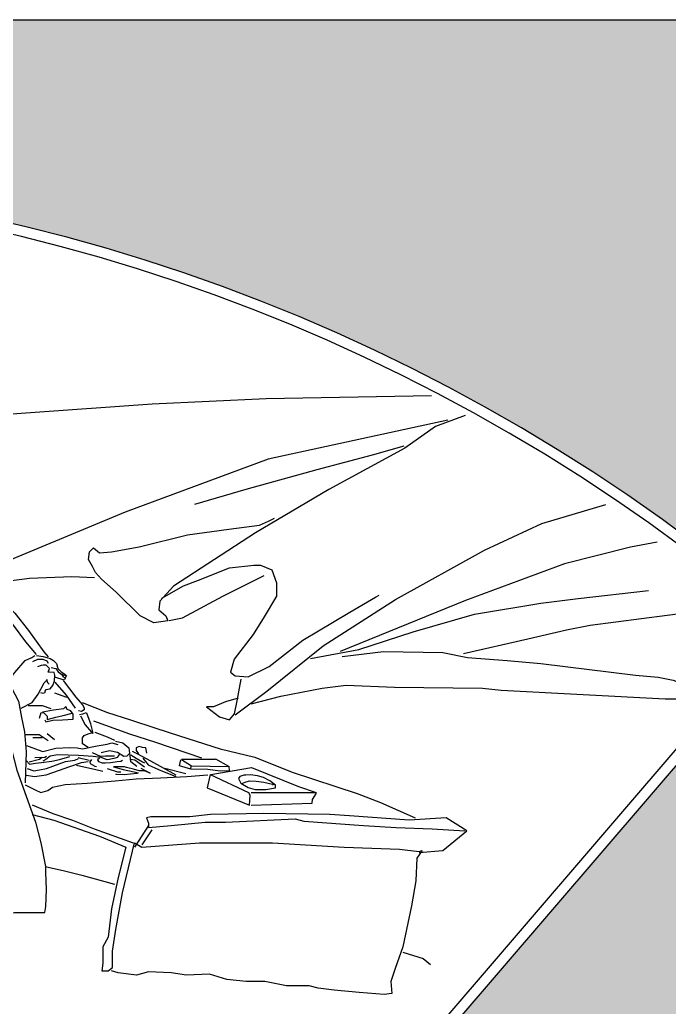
# Model space of a CAD drawing. Extents: x 424 to 2284, y 105 to 845.
# Drawn here: x 1561.5 to 1867.1, y 362.4 to 827.4 of the extents above; entities that cross this region are included whole.
import ezdxf

# ---------------------------------------------------------------- set-up
doc = ezdxf.new("R2010")
doc.units = 0
doc.header["$LTSCALE"] = 10
doc.header["$MEASUREMENT"] = 0
for name, color, linetype in [('3', 3, 'CONTINUOUS'), ('4', 4, 'CONTINUOUS'), ('7', 7, 'CONTINUOUS'), ('BH', 3, 'CONTINUOUS')]:
    doc.layers.add(name, color=color, linetype=linetype)

msp = doc.modelspace()

# ---------------------------------------------------------------- hatches: boundary and pattern name
at = {"layer": 'BH'}
h = msp.add_hatch(dxfattribs=at)
h.set_pattern_fill('ESCHER', color=256, scale=50, style=0)
h.set_pattern_definition([(59.99999999999999, (-210.0000000001455, -314.9999999998254), (-59.99999997655987, -1.353315237651032e-08), [55.00000000000001, -5]), (180, (-210.0000000001455, -314.9999999998254), (29.99999999999999, -51.9615242), [55.00000000000001, -5]), (300.0000000000001, (-210.0000000001455, -314.9999999998254), (59.99999997655987, -1.353315237651032e-08), [55.00000000000001, -5]), (59.99999999999999, (-205.0000000001455, -314.9999999998254), (-59.99999997655987, -1.353315237651032e-08), [10, -50]), (300.0000000000001, (-205.0000000001455, -314.9999999998254), (59.99999997655987, -1.353315237651032e-08), [10, -50]), (59.99999999999999, (-212.5000000001455, -310.6698729998254), (-59.99999997655987, -1.353315237651032e-08), [10, -50]), (180, (-212.5000000001455, -310.6698729998254), (29.99999999999999, -51.9615242), [10, -50]), (300.0000000000001, (-212.5000000001455, -319.3301269998254), (59.99999997655987, -1.353315237651032e-08), [10, -50]), (180, (-212.5000000001455, -319.3301269998254), (29.99999999999999, -51.9615242), [10, -50]), (59.99999999999999, (-230.0000000001455, -314.9999999998254), (-59.99999997655987, -1.353315237651032e-08), [10, -50]), (300.0000000000001, (-230.0000000001455, -314.9999999998254), (59.99999997655987, -1.353315237651032e-08), [10, -50]), (59.99999999999999, (-200.0000000001455, -332.3205080498254), (-59.99999997655987, -1.353315237651032e-08), [10, -50]), (180, (-200.0000000001455, -332.3205080498254), (29.99999999999999, -51.9615242), [10, -50]), (300.0000000000001, (-200.0000000001455, -297.6794919498254), (59.99999997655987, -1.353315237651032e-08), [10, -50]), (180, (-200.0000000001455, -297.6794919498254), (29.99999999999999, -51.9615242), [10, -50]), (0, (-200.0000000001455, -306.3397459498254), (-30, 51.9615242), [35, -25]), (0, (-200.0000000001455, -323.6602540498254), (-30, 51.9615242), [35, -25]), (120, (-207.5000000001455, -302.0096189498254), (-59.99999997655987, 1.353317458097081e-08), [34.99999999999999, -24.99999999999999]), (120, (-222.5000000001455, -310.6698729998254), (-59.99999997655987, 1.353317458097081e-08), [34.99999999999999, -24.99999999999999]), (240, (-222.5000000001455, -319.3301269998254), (29.99999997655985, -51.96152421353317), [35, -25]), (240, (-207.5000000001455, -327.9903810498254), (29.99999997655985, -51.96152421353317), [35, -25])])
edge = h.paths.add_edge_path(flags=16)
edge.add_arc((1357.08746840578, -114.9277168116577), 409.8662078151127, 48.69815733620368, 131.3018426637964, ccw=False)
edge.add_line((1627.609751869965, 192.9813646686772), (1926.9938723936, 542.2434254278015))
edge.add_arc((1357.08746840578, -114.9277168116569), 869.8662078151118, 49.06779322795388, 130.9322067720461)
edge.add_line((787.1810644179595, 542.2434254278018), (1086.565184941594, 192.9813646686773))
h.paths.add_polyline_path([(2253.880263743022, 827.4458848910272), (2253.880263743022, 127.4458848910272), (453.8802637430217, 127.4458848910272), (453.8802637430217, 827.4458848910272)])

# ---------------------------------------------------------------- linework, layer by layer
at = {"layer": '3'}
for points in [[(1527.919834817913, 639.6292406403217), (1564.355227997059, 642.3046112136052), (1623.777818465157, 646.64781272384), (1677.403083947793, 649.0607007927888), (1755.1838719874, 650.5084351272217)], [(1742.255174453207, 626.6673066419946), (1727.373397286462, 622.4864220642639), (1701.330289920974, 615.5182815990674), (1667.84629664843, 606.2274266500964), (1643.663411428785, 599.2592861848998)], [(1861.510447408325, 581.4626560817914), (1848.953947923884, 579.1399415980168), (1817.795232333644, 571.2427153393105), (1771.289684040198, 554.054634131633), (1712.22763626231, 529.898410965695)], [(1631.843749287892, 544.5343409262003), (1638.043668281947, 545.8614301060975), (1657.084420864219, 556.029144407308), (1667.712851896038, 561.337499633742), (1676.569878648047, 565.7611307311179)], [(1556.394866328307, 550.8736991391089), (1555.339131622441, 551.9282694754772), (1553.931482671635, 551.4009835607611), (1553.051705088238, 550.6979371675369), (1552.699793519616, 549.9948892812488), (1553.227659534391, 548.7645569733082), (1554.987220053818, 546.6554148075076), (1558.330378617571, 542.437130475906), (1564.136920837995, 534.5278477274195), (1569.239639921175, 528.5519451731615)], [(1554.107439794105, 548.0615090870201), (1554.63530580888, 549.4676033665327), (1555.866997637216, 549.9948892812488), (1556.922732343082, 550.3464132243928), (1559.210158877285, 548.0615090870201), (1565.5445697888, 539.8007023953893), (1572.758758283712, 529.7822789741656), (1574.870227695445, 527.4973748367931)], [(1770.359572967276, 528.9693266652489), (1800.588177484595, 535.9374671304454), (1818.725343406565, 540.1183517081761), (1829.886673605308, 542.4410661919509), (1866.161000096617, 547.0864921733726), (1895.45949621733, 550.802835347412)], [(1529.475334804338, 519.0676936766685), (1536.465767159239, 520.1151032792926), (1549.048548074378, 521.5116479230608), (1556.038980429279, 521.1625113888529), (1556.388502047024, 516.2746043891318), (1559.184674988985, 520.1151032792926), (1564.077980313733, 525.7012833474296), (1567.223674873439, 527.0978294842616), (1568.621761344419, 528.1452375938219)], [(1567.664260845656, 525.3165999514645), (1570.006321710434, 526.2913839471669), (1572.348385251531, 526.2913839471669), (1574.300102638847, 525.5115567506048), (1574.8856191932, 524.5367742479662)], [(1569.420807832398, 528.0459936463674), (1572.543555652103, 527.6560800480863), (1575.861476548699, 526.6812975454476), (1577.422850458552, 525.7065135497453), (1578.789053967831, 524.3418174488255), (1579.374570522185, 522.0023373522037), (1580.935944432037, 520.4426844521436), (1582.692491418779, 519.2729451503643), (1583.668348774279, 518.2981611546619)], [(1713.157747335232, 527.5756979749842), (1732.690077190268, 529.898410965695), (1760.5934067016, 529.4338695620038), (1772.219795113119, 527.1111550782291), (1790.822013895234, 525.7175263879644), (1806.633899458585, 524.3238991907632), (1851.279225606188, 518.7493859227678), (1861.975502944786, 517.8203001292579), (1868.951333315381, 516.426672932057), (1877.322332971676, 513.1748726547725)], [(1571.177352142824, 510.694851960438), (1572.348385251531, 510.3049398552207), (1573.51941568392, 510.694851960438), (1573.51941568392, 511.2797223578594), (1573.909759161384, 512.0595495544213), (1574.690446116309, 512.254506353562), (1575.861476548699, 512.4494631527025), (1577.032506981089, 514.0091160527625), (1577.813193936015, 516.1536378571803), (1578.008367012905, 518.8830315520834), (1577.618023535442, 520.0527708538624), (1575.471133071236, 520.2477276530032), (1574.8856191932, 520.2477276530032), (1575.471133071236, 522.0023373522037), (1573.909759161384, 523.5619902522639), (1572.543555652103, 523.5619902522639), (1571.567695620287, 523.3670349461869), (1569.811151309861, 522.7821645487656)], [(1576.251820026162, 522.3922509504846), (1578.398710490368, 522.0023373522037), (1579.569740922758, 520.4426844521436), (1581.326287909501, 519.0779883512239), (1583.278005296816, 518.688074752943), (1582.692491418779, 516.9334650537422), (1581.911804463854, 516.5435514554613), (1578.398710490368, 517.7132922503041), (1578.203540089795, 517.9082490494447)], [(1562.199449484854, 503.2865010584184), (1567.273917368192, 506.0158932602576), (1570.201494787325, 509.9150262569399), (1571.372525219715, 512.254506353562), (1572.933899129567, 515.1788553545416), (1574.104929561957, 516.3485946563209)], [(1574.104929561957, 516.9334650537422), (1574.49527303942, 515.3738121536823), (1575.275962670663, 514.5939849571203)], [(1581.131117508927, 519.2729451503643), (1581.911804463854, 518.1032043555215), (1582.692491418779, 517.7132922503041)], [(1581.908461744206, 516.2486176145651), (1587.890958410782, 508.5150968376506), (1591.058165204699, 504.8240984207653), (1591.761988341943, 503.418002648189), (1591.761988341943, 502.5391942833925), (1590.530296513607, 501.6603844255322), (1589.122650239118, 502.0119083686765)], [(1578.037431813045, 515.545569728277), (1583.316108018694, 509.3939052024469), (1587.53904684216, 503.2422421696806)], [(1577.861477366892, 510.4484770318793), (1583.492062464847, 508.5150968376506)], [(1565.368612666331, 504.4725744776212), (1572.054935146468, 504.4725744776212), (1576.101919523781, 503.0664801981086)], [(1572.230889592622, 501.4846224539604), (1577.333608675801, 502.5391942833925), (1582.260373312828, 503.0664801981086), (1583.140150896224, 504.1210505344771), (1583.492062464847, 502.8907182265366), (1585.251622984275, 502.1876703402485), (1586.483312136294, 500.4300521175918), (1586.483312136294, 498.145147980219)], [(1570.823243318133, 498.4966719233631), (1571.527066455376, 501.3088619754521), (1572.758758283712, 501.1331000038799), (1574.342361680671, 499.5512437527955), (1574.342361680671, 497.9693860086471), (1578.389343381667, 499.0239578380792), (1581.908461744206, 499.9027662028758), (1586.131400567671, 500.9573380323079)], [(1573.286624298488, 497.7936240370751), (1573.81449298958, 496.9148156722787), (1576.981697107179, 497.6178635585668), (1581.556550175584, 497.7936240370751), (1586.659269258763, 498.145147980219)], [(1592.81772304781, 501.1331000038799), (1591.058165204699, 500.4300521175918), (1589.65051893021, 500.0785281744478)], [(1590.002430498832, 499.7270042313038), (1592.289854356718, 495.5087213927661), (1595.281104028165, 491.993483454389), (1595.984927165408, 491.4661990327368), (1594.929192459542, 495.8602438428464), (1594.225369322298, 497.9693860086471), (1592.993677493962, 500.9573380323079)], [(1596.221984599775, 497.3616896526174), (1613.113742569955, 491.2100251267874), (1625.430652824364, 487.3432647383303), (1647.073218309102, 479.9612679045596)], [(1564.277066165742, 490.9404494806191), (1570.557501120607, 490.9404494806191), (1574.905496197863, 488.0449823048173)], [(1567.658838627876, 489.49271663925), (1572.006833705132, 489.49271663925)], [(1574.422386228461, 491.423027094409), (1577.804158690594, 488.5275599186068)], [(1593.622114140382, 484.7656200707098), (1591.084880198713, 486.5202297699105), (1591.084880198713, 489.2496219717498), (1591.865567153639, 490.4193627665926), (1593.622114140382, 491.1991884700907), (1595.183488050235, 491.5891020683719)], [(1596.744861960088, 491.9790156666528), (1602.600016798352, 489.8344923691714), (1606.113110771837, 488.2748394691112)], [(1564.736683426523, 485.7404025733485), (1570.201494787325, 483.5958792758669), (1572.348385251531, 482.8160535723687), (1578.398710490368, 484.3757064724289), (1584.839381882985, 484.7656200707098), (1588.547646257044, 484.5706632715693), (1591.084880198713, 484.1807496732883), (1597.915892392478, 485.5454457742081), (1602.600016798352, 486.3252729707698), (1604.746907262558, 486.9101433681914), (1607.67448468169, 486.1303161716295)], [(1606.5034542493, 487.6899690716896), (1610.016545546469, 486.9101433681914), (1612.748952565028, 484.5706632715693), (1613.334466443064, 480.8664870740276), (1613.529639519954, 478.3320501782651)], [(1621.336511745535, 482.0362263758068), (1620.750997867498, 484.5706632715693), (1619.189621281329, 484.7656200707098), (1617.628247371476, 485.1555336689908), (1616.262043862196, 484.5706632715693), (1616.262043862196, 483.4009239697903), (1617.433074294586, 481.8412695766663)], [(1564.736683426523, 478.5270069774056), (1566.102886935803, 476.9673540773454), (1568.835291278046, 477.3572676756265), (1571.762868697178, 477.7471812739075), (1576.642163503626, 478.3320501782651), (1580.155257477111, 479.1118773748271), (1585.034552283559, 480.4765734757466)], [(1564.931853827096, 474.8228307798639), (1568.054604323119, 473.8480482772252), (1570.787008665361, 474.2379618755062), (1574.104929561957, 474.8228307798639), (1583.082834896243, 478.1370933791246), (1587.376615824655, 478.7219637765461), (1589.13316013508, 479.501790973108)], [(1565.907713858913, 477.9421380730479), (1570.787008665361, 479.3068341739676), (1571.958041774067, 480.2816166766062)], [(1568.640118201155, 480.0866598774658), (1573.32424260703, 480.2816166766062), (1574.104929561957, 480.6715302748872)], [(1608.650344713506, 481.8412695766663), (1607.869655082263, 480.8664870740276), (1607.479311604799, 480.0866598774658), (1605.722767294375, 479.501790973108), (1603.575876830168, 479.1118773748271), (1602.600016798352, 478.9169205756865), (1599.86761245611, 480.0866598774658), (1595.964175005161, 480.4765734757466), (1589.13316013508, 481.0614438731682), (1579.374570522185, 481.2564006723086), (1575.861476548699, 480.6715302748872), (1573.714586084493, 479.1118773748271), (1572.348385251531, 478.3320501782651)], [(1588.937989734507, 480.0866598774658), (1594.207628018418, 478.7219637765461)], [(1595.183488050235, 479.1118773748271), (1594.402801095309, 477.9421380730479), (1594.597971495882, 477.1623108764859), (1596.744861960088, 475.9925715747069), (1597.525548915014, 475.7976147755663)], [(1595.573831527699, 482.4261399740878), (1599.282095901756, 480.6715302748872), (1601.819329843426, 480.8664870740276), (1606.113110771837, 480.8664870740276)], [(1599.086922824868, 479.6967477722484), (1598.111065469367, 478.9169205756865), (1598.50140894683, 478.1370933791246), (1600.257955933573, 477.5522244747669), (1601.624156766536, 477.5522244747669), (1604.356563785094, 477.7471812739075), (1607.284141204227, 478.1370933791246), (1609.040688190969, 478.3320501782651), (1609.821375145896, 478.7219637765461)], [(1599.86761245611, 482.4261399740878), (1603.771047230742, 483.4009239697903), (1607.479311604799, 482.6210967732284), (1610.406889023932, 480.6715302748872), (1611.968265610102, 480.8664870740276), (1613.334466443064, 482.0362263758068)], [(1616.65238733966, 475.7976147755663), (1613.724809920528, 477.9421380730479), (1613.529639519954, 479.3068341739676), (1615.67652998416, 478.9169205756865), (1620.165481313145, 475.6026579764257)], [(1613.724809920528, 481.2564006723086), (1616.262043862196, 479.6967477722484), (1619.189621281329, 477.9421380730479), (1620.165481313145, 477.5522244747669)], [(1614.310326474881, 483.0110103715091), (1616.84756041655, 481.8412695766663), (1623.093058732277, 478.5270069774056), (1634.99853880938, 471.8984817788842)], [(1619.384794358219, 479.6967477722484), (1621.922028299888, 476.5774404790646), (1626.801323106336, 474.4329171815829), (1634.99853880938, 471.1186545823222)], [(1653.583586343088, 479.0824580466995), (1637.571605956305, 479.0824580466995), (1642.322413470862, 476.0945075161022), (1659.917994578286, 475.7429835729581), (1653.75954078924, 479.2582200182715)], [(1564.736683426523, 471.7035249797437), (1568.444947800582, 471.1186545823222), (1573.909759161384, 471.8984817788842), (1580.155257477111, 474.0430050763656), (1584.644208806096, 475.6026579764257), (1590.499363644361, 477.7471812739075), (1593.622114140382, 478.1370933791246)], [(1588.157302779581, 476.3824836799239), (1597.330378514441, 474.4329171815829), (1600.648299411037, 473.6530914780847)], [(1602.600016798352, 474.8228307798639), (1607.479311604799, 473.2631778798039), (1609.040688190969, 473.2631778798039)], [(1618.408934326402, 475.0177875790044), (1622.897885655388, 472.6783074823824), (1620.165481313145, 473.8480482772252), (1617.628247371476, 473.8480482772252), (1615.091013429807, 474.6278739807233), (1611.773092533212, 475.4077011772854), (1610.797232501395, 475.6026579764257), (1607.67448468169, 475.6026579764257), (1605.527594217484, 475.6026579764257), (1610.211718623359, 474.4329171815829), (1615.286186506697, 473.2631778798039), (1617.237903894013, 472.8732642815228), (1616.65238733966, 472.4833521763056), (1610.602062100822, 471.8984817788842), (1606.893797726763, 472.0934385780246), (1606.893797726763, 472.288395377165)], [(1629.728900525469, 475.0177875790044), (1639.682663215254, 472.4833521763056)], [(1659.917994578286, 475.9187455445303), (1660.093951700756, 473.8096033787297), (1655.871010200973, 473.6338414071574), (1650.064467980549, 474.3368892934458), (1641.970499225923, 474.5126512650178), (1636.69182569659, 476.0945075161022), (1637.219691711365, 478.9066960751275)], [(1641.970499225923, 475.9187455445303), (1641.79454477977, 474.5126512650178)], [(1651.380086426528, 472.0177118776945), (1670.55927093091, 475.3571863514355), (1692.72970510674, 466.3933332665805), (1700.999630983836, 463.5811432144917)], [(1564.022066703738, 467.1306544312471), (1568.772874218296, 464.8457502938745), (1571.412212321121, 463.6154164928701), (1574.75537356119, 464.4942263507303), (1576.866842972923, 466.076082601815), (1582.8493396395, 467.3064164028193), (1593.230734928328, 468.0094627960436), (1606.427422766134, 469.0640346254758), (1616.280949363872, 469.9428429902723), (1627.718079358567, 470.4701289049884), (1640.034986936659, 471.1731752982126), (1650.064467980549, 471.876223184501)], [(1651.028174857905, 472.0177118776945), (1649.620528583417, 465.6902853802924), (1669.679493347513, 457.6052406602337), (1669.855447793666, 462.350810906551), (1669.327581778891, 463.4053812429198), (1651.204129304057, 471.8419499061224)], [(1665.984420538823, 467.7994275460931), (1667.568021259463, 468.5024754323813), (1669.679493347513, 469.0297598540336), (1672.670740342644, 468.8539978824616), (1676.365813151334, 468.5024754323813), (1680.412797528647, 467.4479036029491), (1680.76470909727, 467.0963796598049)], [(1670.383316484757, 457.6052406602337), (1699.064116018256, 458.4840505180939), (1699.240073140725, 460.2416687407505), (1701.175585429988, 463.2296192713476), (1700.647719415213, 463.4053812429198), (1670.383316484757, 463.4053812429198)], [(1741.684401727949, 388.3178615041168), (1751.346611821265, 385.4223943283146), (1754.728384283398, 382.5269271525126)]]:
    msp.add_lwpolyline(points, dxfattribs=at)
msp.add_lwpolyline([(1665.104640279108, 471.1389020198343), (1664.400817141864, 470.0843316834658), (1665.45655184773, 467.9751895176652), (1668.975670210269, 465.8660473518644), (1672.318828774021, 464.9872389870681), (1677.245593411048, 464.9872389870681), (1681.820443803136, 465.6902853802924), (1681.820443803136, 467.0963796598049), (1679.181108376629, 469.0297598540336), (1676.189858705181, 470.611617598182), (1673.374563479888, 471.4904259629784), (1670.031404916136, 471.8419499061224), (1667.919932828086, 471.6661879345504), (1666.864198122219, 471.6661879345504)], close=True, dxfattribs=at)
at = {"layer": '4'}
msp.add_lwpolyline([(2253.880263743022, 827.4458848910272), (2253.880263743022, 127.4458848910272), (453.8802637430217, 127.4458848910272), (453.8802637430217, 827.4458848910272)], close=True, dxfattribs=at)
for points in [[(1590.882208082229, 505.8786687571338), (1602.847204091699, 501.3088619754521), (1613.58051094915, 497.7936240370751), (1625.54550695862, 493.9268636486177), (1636.630725384694, 490.2358652317325), (1655.765485706984, 484.1786728216122), (1672.129377662389, 480.1361519546466), (1689.724961446131, 473.1056775709565), (1720.341275945209, 463.0872541497329), (1731.250537248811, 458.8689698181315), (1747.517000568462, 451.5827634753621)], [(1567.370642132637, 457.7487494686809), (1577.085190276738, 453.6629237807139), (1586.288444159515, 450.5985552612705), (1596.514283888625, 446.5127295733033), (1614.920794330496, 439.8732617105588)], [(1567.370642132637, 453.1521959429838), (1577.596481861747, 450.5985552612705), (1599.070741813665, 442.937631723066), (1611.341750559123, 437.8303488665753)], [(1749.390572182362, 435.2767081848619), (1760.638995081487, 436.2981653533855), (1771.887417980613, 445.4912724047797), (1762.172869836511, 451.6200109367303), (1744.788945240974, 450.5985552612705), (1716.667889331318, 452.6414681052539), (1707.464632772225, 453.1521959429838), (1676.275824676204, 453.6629237807139), (1651.222520952913, 453.1521959429838), (1641.507972808811, 452.1307387744602), (1623.101465043257, 452.1307387744602), (1621.056296026908, 451.6200109367303), (1622.078879196924, 449.0663702550167), (1622.078879196924, 447.0234574110332), (1632.816010511042, 448.044913086493), (1648.666060351557, 449.5770980927467), (1658.380608495659, 449.5770980927467), (1691.103291346702, 451.1092830990002), (1695.193626703082, 450.0878259304766), (1723.314682612739, 448.044913086493), (1738.653440868245, 447.0234574110332), (1755.526076555091, 446.5127295733033), (1770.864832134281, 445.4912724047797)], [(1622.078879196924, 448.044913086493), (1615.432085915504, 437.8303488665753)], [(1623.612756628265, 446.0020002425094), (1619.011129686877, 438.8518060350989)], [(1611.341750559123, 437.8303488665753), (1607.762706787751, 423.5299589586907), (1604.694954601387, 408.7188412130758), (1603.161079846363, 395.4399069806508), (1600.604619245006, 390.8433534549539), (1600.604619245006, 383.1824299167495), (1600.093327659998, 379.6073335595763), (1603.161079846363, 379.6073335595763), (1605.206246186394, 381.139517072766), (1605.206246186394, 388.8004406109703), (1606.740120941418, 399.0150048308881), (1609.807873127783, 416.3797647512799), (1615.432085915504, 439.8732617105588), (1619.011129686877, 437.8303488665753), (1646.109602426516, 439.8732617105588), (1680.366160032584, 439.8732617105588), (1714.111428729962, 437.8303488665753), (1740.187318299585, 436.8088931911154), (1749.390572182362, 435.7874360225917), (1750.924446937386, 436.2981653533855), (1748.367989012347, 432.7230675031483), (1747.856697427339, 421.9977754455008), (1745.81152841099, 410.2510262193296), (1741.721193054609, 390.8433534549539), (1738.142149283237, 380.6287892350362), (1736.096982943204, 374.5000507030854), (1736.608274528213, 368.8820400088647), (1733.02923075684, 368.3713121711348), (1721.269516272707, 369.3927693396586), (1709.509801788573, 370.4142250151184), (1701.84042266082, 371.435682183642), (1697.750087304439, 372.457137859102), (1687.012955990322, 372.457137859102), (1676.787116261212, 374.5000507030854), (1668.095153963443, 374.5000507030854), (1658.891900080666, 375.5215078716092), (1650.711229367905, 378.0751485533226), (1639.974098053787, 377.5644207155926), (1632.816010511042, 378.5858763910526), (1622.078879196924, 379.0966042287824), (1616.45466908552, 377.5644207155926), (1607.762706787751, 378.5858763910526), (1604.694954601387, 379.6073335595763)]]:
    msp.add_lwpolyline(points, dxfattribs=at)
at = {"layer": '7'}
for points in [[(1086.565184941594, 192.9813646686773, -0.3768899368627258), (1627.609751869965, 192.9813646686772), (1926.9938723936, 542.2434254278015, 0.3732105203369479), (787.1810644179595, 542.2434254278018)], [(1087.08746840578, 200.0547753794037, -0.3699396874964852), (1627.087468405779, 200.0547753794035), (1919.952969888482, 541.7122032823913, 0.3699396874964852), (794.2219669230772, 541.7122032823913)]]:
    msp.add_lwpolyline(points, format="xyb", close=True, dxfattribs=at)
for points in [[(1762.97697456319, 638.850560520762), (1678.369303886598, 620.5886081416212), (1611.109526552847, 595.542944503924), (1542.746373398377, 567.2058367602556)], [(1771.088612361144, 641.0681319622063), (1757.136948943636, 635.9581615909659), (1742.720229989668, 625.7382223415485), (1706.910956358503, 606.2274266500964), (1672.496852013038, 585.7875466581979), (1633.897245163109, 560.7022391918141), (1627.386470328975, 553.7340972335538), (1626.921414792514, 549.5532126558231), (1630.176803547739, 546.7659567683572), (1631.106914620661, 544.4432422845825), (1624.59613711021, 543.5141579841364), (1618.085359599759, 546.7659567683572), (1606.924029401016, 557.9149818112844), (1599.948196354105, 563.9540379760349), (1597.15786313534, 567.2058367602556), (1595.762696525958, 569.9930941407852), (1593.902474380114, 573.244892925006), (1594.367529916574, 576.9612346059818), (1596.227752062418, 578.8194061930016), (1599.018085281183, 576.496691709227), (1604.598751718712, 576.9612346059818), (1617.620304063298, 579.2839475966927), (1640.40802267356, 584.858460864688), (1659.940352528597, 587.6457167521539), (1674.357074158882, 589.5038883391737), (1678.542571310712, 591.3620599261933), (1681.332904529477, 592.7556871233945)], [(1662.931757426416, 500.1676760248257), (1677.813531916845, 511.3167025608165), (1704.321694818794, 532.6856683462247), (1738.270743627798, 554.5191770283878), (1780.125736556636, 577.746312907752), (1807.098954995045, 590.2889681340077), (1837.327562188681, 599.1152786931602)], [(1628.300940728273, 555.1510543653782), (1638.486518682779, 560.9017731494963), (1645.572141154979, 563.5559515092907), (1660.186233823731, 569.3066702934088), (1671.700365657214, 570.6337594733062), (1674.800323816001, 570.6337594733062), (1680.114539331911, 568.4219446711958), (1682.328796689034, 562.2288623293937), (1682.328796689034, 556.0357799875914), (1676.571730772292, 546.3037936637816), (1671.257515256381, 537.8988965198688), (1662.400488504372, 526.3974574584779), (1660.629084224563, 520.2043751166756), (1662.843341581685, 518.4349223790942), (1669.04325789926, 517.9925603145651), (1678.785985452933, 522.8585534764701), (1694.728632000662, 535.2447181600745), (1716.871197542446, 548.515608465892), (1728.828182453241, 555.5934164299074), (1730.599586733051, 556.4781435452754)], [(1516.238210496428, 558.3795247080393), (1529.259762841014, 560.2376962950591), (1544.141537331442, 561.6313234922602), (1565.999144868783, 564.4185808727897), (1585.996532936598, 565.3476666662996), (1596.692807598879, 564.8831237695448)], [(1698.275972844803, 526.6466121814743), (1721.063691455065, 530.8274967592049), (1746.641743284093, 539.1892659146664), (1775.475183868345, 547.5510350701277), (1806.633899458585, 552.661005441368), (1824.306007167778, 554.9837199251426), (1857.324947580178, 558.7000616061184)], [(1664.326924035799, 508.0649037765957), (1658.281202061808, 506.2067321895759), (1652.700535624279, 503.8840177058013), (1649.445146869053, 503.8840177058013), (1655.490868843043, 499.2385917243796), (1660.141424207651, 497.8449630341145), (1662.466701889955, 500.6322189215805), (1663.861868499338, 506.671275086331), (1665.722090645181, 516.8912143357483)], [(1537.514332012474, 507.8953320473307), (1544.854288661437, 511.3866958963471), (1550.097112927613, 512.4341040059074), (1554.291372340554, 513.1323770743232), (1557.437066900259, 513.1323770743232), (1560.93228307771, 506.4987874035622), (1562.330372225008, 498.8177881301773), (1563.728458695988, 492.1841984594163), (1564.427501931478, 482.7575180080546), (1564.077980313733, 468.0937940227643)], [(1670.372643333472, 505.2776463960662), (1684.324309427296, 508.9939880770418), (1703.856639282333, 512.7103297580176), (1715.017969481075, 514.1039584482824), (1737.805688091337, 513.1748726547725), (1779.195625483714, 512.7103297580176), (1788.031680676469, 511.7812454575715), (1865.230891700011, 507.6003608798409), (1874.06694421645, 507.6003608798409)], [(1541.279615315353, 507.1813489621384), (1547.920526052509, 503.6899851131219), (1552.11478546545, 497.0563954423609), (1556.309044878391, 488.6771245936236), (1560.153785349903, 474.0133991152694), (1568.89182579353, 449.5738581444095), (1571.338477117745, 439.7980411588401), (1573.531641098933, 428.7932654839799), (1574.929727569913, 428.4441289497719), (1582.619203160305, 426.6984477717955), (1590.658200368442, 424.6036300596113), (1606.037154225541, 420.4139946352425)], [(1537.013702755306, 408.4744095190588), (1540.159398507601, 406.3795902486017), (1545.40222209334, 406.7287275379135), (1549.246961346145, 406.7287275379135), (1559.033567685199, 407.0778633387542), (1570.218261025272, 407.0778633387542), (1573.363956777567, 407.0778633387542), (1573.713478527822, 409.8709542108923), (1574.063000278077, 417.9010895379946), (1573.713478527822, 425.9312233766257), (1573.713478527822, 428.3751784479232)]]:
    msp.add_lwpolyline(points, dxfattribs=at)

doc.saveas('drawing.dxf')
